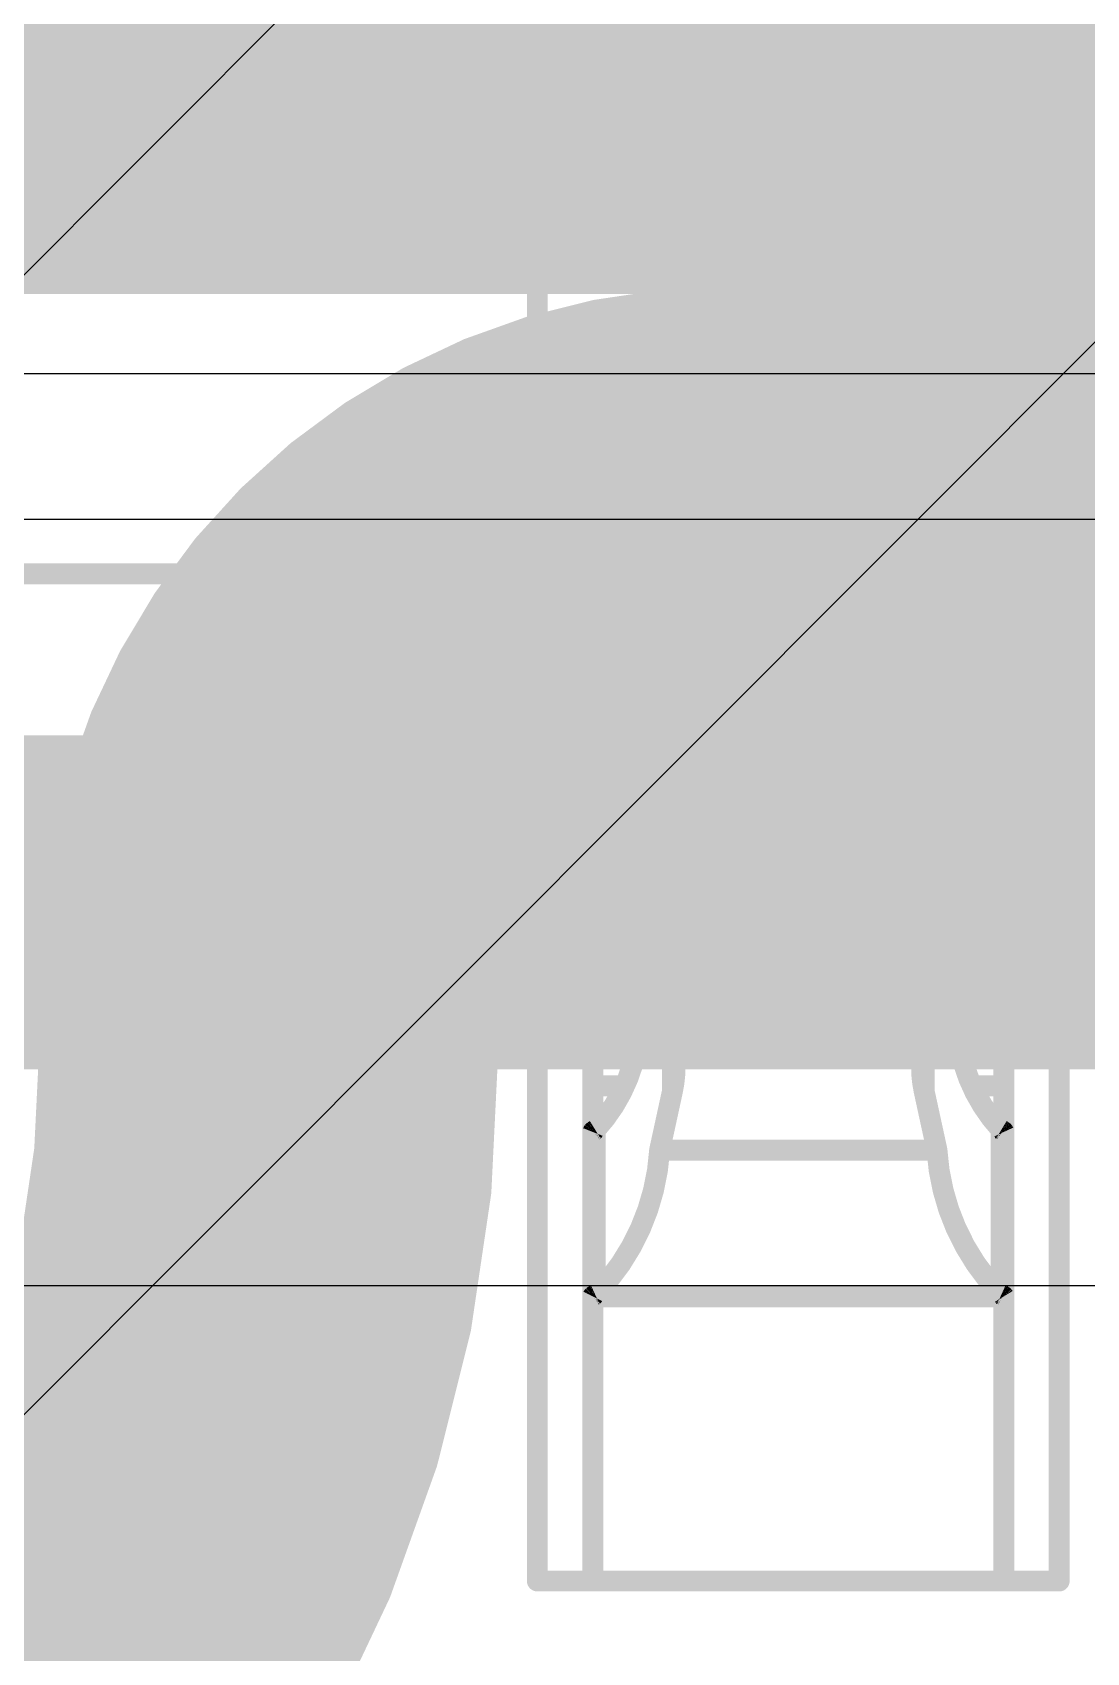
# Model space of a CAD drawing. Header units: inches. Extents: x -6 to 5433, y -4 to 5447.
# Drawn here: x 22.719 to 23.36, y 27.608 to 28.594 of the extents above; entities that cross this region are included whole.
import ezdxf

# ---------------------------------------------------------------- set-up
doc = ezdxf.new("R2010")
doc.units = ezdxf.units.IN
for name, color, linetype in [('Bottom Layer', 5, 'Continuous'), ('Ground', 16, 'Continuous'), ('Mechanical 4', 56, 'Continuous'), ('Top Layer', 1, 'Continuous'), ('Top Paste', 8, 'Continuous'), ('Top Solder', 216, 'Continuous')]:
    doc.layers.add(name, color=color, linetype=linetype)

# ---------------------------------------------------------------- blocks, each defined once
blk = doc.blocks.new('WQFN_30_EP_2_5_4_5__43')
at = {"layer": 'Top Solder'}
for p in [(1.4498701, 1.64588952), (-1.45009616, -1.95417948)]:
    blk.add_line(p, (-5421.17972658, -5430.60739378), dxfattribs=at)
blk = doc.blocks.new('QTH_030_01_L_D_A_K_TR_154')
at = {"layer": 'Top Layer'}
blk.add_hatch(color=1, dxfattribs=at).paths.add_polyline_path([(-9.714999619999999, 0.32000063), (-7.17499962, 0.32000063), (-7.17499962, -0.32000063), (-9.714999619999999, -0.32000063)])
at = {"layer": 'Top Paste'}
blk.add_hatch(color=8, dxfattribs=at).paths.add_polyline_path([(-9.714999619999999, 0.32000063), (-7.17499962, 0.32000063), (-7.17499962, -0.32000063), (-9.714999619999999, -0.32000063)])
at = {"layer": 'Top Solder'}
blk.add_hatch(color=216, dxfattribs=at).paths.add_polyline_path([(-9.81659962, 0.42160063), (-7.07339962, 0.42160063), (-7.07339962, -0.42160063), (-9.81659962, -0.42160063)])

msp = doc.modelspace()

# ---------------------------------------------------------------- linework, layer by layer
at = {"layer": 'Bottom Layer'}
for points in [[(22.40538064, 28.02054594, 0.2794, 0.2794, -0.4142135623730951), (23.14198064, 28.75714594, 0.2794, 0.2794, 0)], [(22.86258064, 28.02054594, 0.2794, 0.2794, -0.4142135623730951), (23.14198064, 28.29994594, 0.2794, 0.2794, 0)], [(23.14198064, 28.29994594, 0.2794, 0.2794, 0), (23.51029334, 28.29994594, 0.2794, 0.2794, 0)], [(22.86258064, 27.97254248, 0.2794, 0.2794, 0), (22.86258064, 28.02054594, 0.2794, 0.2794, 0)], [(22.86258064, 27.97254248, 0.2794, 0.2794, -0.9999999999999999), (21.41478064, 27.97254248, 0.2794, 0.2794, 0)]]:
    msp.add_lwpolyline(points, format="xyseb", dxfattribs=at)
for points in [[(23.07213064, 28.29994594, 0.1397, 0.1397, 1), (23.21183064, 28.29994594, 0.1397, 0.1397, 1)], [(23.07213064, 28.29994594, 0.1397, 0.1397, 1), (23.21183064, 28.29994594, 0.1397, 0.1397, 1)], [(22.79273064, 28.02054594, 0.1397, 0.1397, 1), (22.93243064, 28.02054594, 0.1397, 0.1397, 1)], [(22.79273064, 28.02054594, 0.1397, 0.1397, 1), (22.93243064, 28.02054594, 0.1397, 0.1397, 1)], [(22.79273064, 27.97254248, 0.1397, 0.1397, 1), (22.93243064, 27.97254248, 0.1397, 0.1397, 1)], [(22.79273064, 27.97254248, 0.1397, 0.1397, 1), (22.93243064, 27.97254248, 0.1397, 0.1397, 1)]]:
    msp.add_lwpolyline(points, format="xyseb", close=True, dxfattribs=at)
at = {"layer": 'Ground'}
msp.add_line((21.86885644, 28.38686728), (26.9689453, 28.38686728), dxfattribs=at)
msp.add_lwpolyline([(21.77231358, 28.6199453, 0.2032, 0.2032, 0), (26.9689453, 28.6199453, 0.2032, 0.2032, 0)], format="xyseb", dxfattribs=at)
at = {"layer": 'Mechanical 4'}
for points in [[(23.0261541, 28.53494674, 0.0127, 0.0127, 0), (23.3436541, 28.53494674, 0.0127, 0.0127, 0)], [(23.0261541, 28.06494514, 0.0127, 0.0127, 0), (23.0261541, 28.53494674, 0.0127, 0.0127, 0)], [(23.3436541, 28.06494514, 0.0127, 0.0127, 0), (23.3436541, 28.53494674, 0.0127, 0.0127, 0)], [(23.0261541, 28.37494452, 0.0127, 0.0127, 0), (23.3436541, 28.37494452, 0.0127, 0.0127, 0)], [(23.05990562, 28.35440862, 0.0127, 0.0127, 0), (23.30990512, 28.35440862, 0.0127, 0.0127, 0)], [(23.05990562, 27.65194622, 0.0127, 0.0127, 0), (23.05990562, 28.35440862, 0.0127, 0.0127, 0)], [(23.30990512, 27.65194622, 0.0127, 0.0127, 0), (23.30990512, 28.35440862, 0.0127, 0.0127, 0)], [(23.05990562, 28.29773868, 0.0127, 0.0127, 0), (23.30990512, 28.29773868, 0.0127, 0.0127, 0)], [(22.7086541, 28.26494474, 0.0127, 0.0127, 0), (23.0261541, 28.26494474, 0.0127, 0.0127, 0)], [(23.3436541, 28.26494474, 0.0127, 0.0127, 0), (23.6611541, 28.26494474, 0.0127, 0.0127, 0)], [(23.10990552, 28.18369522, 0.0127, 0.0127, -0.2473774344944057), (23.1339136, 28.22494482, 0.0127, 0.0127, 0)], [(23.13391614, 28.22494482, 0.0127, 0.0127, 0), (23.2358946, 28.22494482, 0.0127, 0.0127, 0)], [(23.13391614, 28.11528286, 0.0127, 0.0127, 0), (23.13391614, 28.22494482, 0.0127, 0.0127, 0)], [(23.2358946, 28.11528286, 0.0127, 0.0127, 0), (23.2358946, 28.22494482, 0.0127, 0.0127, 0)], [(23.23589714, 28.22494482, 0.0127, 0.0127, -0.2473774344944055), (23.25990522, 28.18369522, 0.0127, 0.0127, 0)], [(23.10990552, 27.96434844, 0.0127, 0.0127, 0), (23.10990552, 28.18369522, 0.0127, 0.0127, 0)], [(23.25990522, 27.96434844, 0.0127, 0.0127, 0), (23.25990522, 28.18369522, 0.0127, 0.0127, 0)], [(23.10990552, 28.07071348, 0.0127, 0.0127, -0.2374800627721871), (23.1339136, 28.1152854, 0.0127, 0.0127, 0)], [(23.13391614, 28.11528286, 0.0127, 0.0127, 0), (23.2358946, 28.11528286, 0.0127, 0.0127, 0)], [(23.23589714, 28.1152854, 0.0127, 0.0127, -0.2374800627721868), (23.25990522, 28.07071348, 0.0127, 0.0127, 0)], [(23.0261541, 28.09494508, 0.0127, 0.0127, 0), (23.05990562, 28.09494508, 0.0127, 0.0127, 0)], [(23.30990512, 28.09494508, 0.0127, 0.0127, 0), (23.3436541, 28.09494508, 0.0127, 0.0127, 0)], [(23.10990552, 28.08525752, 0.0127, 0.0127, -0.05786385222314867), (23.1083866, 28.07223494, 0.0127, 0.0127, 0)], [(23.26142414, 28.07223494, 0.0127, 0.0127, -0.05786385222358634), (23.25990522, 28.08525752, 0.0127, 0.0127, 0)], [(23.0878634, 27.9849453, 0.0127, 0.0127, 0), (23.1083866, 28.07223494, 0.0127, 0.0127, 0)], [(23.1083866, 27.95027684, 0.0127, 0.0127, 0), (23.1083866, 28.07223494, 0.0127, 0.0127, 0)], [(23.26142414, 28.07223494, 0.0127, 0.0127, 0), (23.2819448, 27.9849453, 0.0127, 0.0127, 0)], [(23.26142414, 27.95027684, 0.0127, 0.0127, 0), (23.26142414, 28.07223494, 0.0127, 0.0127, 0)], [(22.7086541, 28.06494514, 0.0127, 0.0127, 0), (23.0261541, 28.06494514, 0.0127, 0.0127, 0)], [(23.0261541, 27.65194622, 0.0127, 0.0127, 0), (23.0261541, 28.06494514, 0.0127, 0.0127, 0)], [(23.3436541, 28.06494514, 0.0127, 0.0127, 0), (23.6611541, 28.06494514, 0.0127, 0.0127, 0)], [(23.3436541, 27.65194622, 0.0127, 0.0127, 0), (23.3436541, 28.06494514, 0.0127, 0.0127, 0)], [(23.0261541, 27.99494528, 0.0127, 0.0127, 0), (23.05990562, 27.99494528, 0.0127, 0.0127, 0)], [(23.30990512, 27.99494528, 0.0127, 0.0127, 0), (23.3436541, 27.99494528, 0.0127, 0.0127, 0)], [(23.08786594, 27.98494784, 0.0127, 0.0127, -0.1625906327552088), (23.06142454, 27.92645418, 0.0127, 0.0127, 0)], [(23.3083862, 27.92645418, 0.0127, 0.0127, -0.1625906327552086), (23.2819448, 27.98494784, 0.0127, 0.0127, 0)], [(23.10990552, 27.96434844, 0.0127, 0.0127, -0.05365793627952005), (23.1083866, 27.95027684, 0.0127, 0.0127, 0)], [(23.26142414, 27.95027684, 0.0127, 0.0127, -0.0536579362795205), (23.25990522, 27.96434844, 0.0127, 0.0127, 0)], [(23.05990562, 27.95328166, 0.0127, 0.0127, 0), (23.078567, 27.95328166, 0.0127, 0.0127, 0)], [(23.10053292, 27.91417836, 0.0127, 0.0127, 0), (23.1083866, 27.95027684, 0.0127, 0.0127, 0)], [(23.26142414, 27.95027684, 0.0127, 0.0127, 0), (23.26927782, 27.91417836, 0.0127, 0.0127, 0)], [(23.29124374, 27.95328166, 0.0127, 0.0127, 0), (23.30990512, 27.95328166, 0.0127, 0.0127, 0)], [(23.05990562, 27.92521466, 0.0127, 0.0127, -0.01102176090631865), (23.05994118, 27.92530102, 0.0127, 0.0127, 0)], [(23.05994118, 27.92530102, 0.0127, 0.0127, -0.02840440594259694), (23.0599869, 27.92538992, 0.0127, 0.0127, 0)], [(23.0599869, 27.92538992, 0.0127, 0.0127, -0.03504147030036169), (23.06005294, 27.92548644, 0.0127, 0.0127, 0)], [(23.06005294, 27.92548644, 0.0127, 0.0127, -0.03231858304910804), (23.060152, 27.92559312, 0.0127, 0.0127, 0)], [(23.060152, 27.92559312, 0.0127, 0.0127, -0.02446223677869061), (23.06028916, 27.9257125, 0.0127, 0.0127, 0)], [(23.0602917, 27.92570996, 0.0127, 0.0127, -0.01372918958964066), (23.0604695, 27.92584458, 0.0127, 0.0127, 0)], [(23.0604695, 27.92584458, 0.0127, 0.0127, -0.008119992693830815), (23.06068032, 27.92598681999999, 0.0127, 0.0127, 0)], [(23.06067778, 27.92598936, 0.0127, 0.0127, -0.004820635665526506), (23.060914, 27.92613922, 0.0127, 0.0127, 0)], [(23.060914, 27.92613922, 0.0127, 0.0127, 0), (23.06142454, 27.92645418, 0.0127, 0.0127, 0)], [(23.06142454, 27.82607592, 0.0127, 0.0127, 0), (23.06142454, 27.92645418, 0.0127, 0.0127, 0)], [(23.3083862, 27.92645418, 0.0127, 0.0127, 0), (23.3086529, 27.92629415999999, 0.0127, 0.0127, 0)], [(23.3083862, 27.82607592, 0.0127, 0.0127, 0), (23.3083862, 27.92645418, 0.0127, 0.0127, 0)], [(23.3086529, 27.92629415999999, 0.0127, 0.0127, 0), (23.30891198, 27.92613414, 0.0127, 0.0127, 0)], [(23.30890944, 27.9261316, 0.0127, 0.0127, -0.006054857884584254), (23.3091482, 27.92598174, 0.0127, 0.0127, 0)], [(23.30915074, 27.92598428, 0.0127, 0.0127, -0.01073696928370967), (23.30935648, 27.92584204, 0.0127, 0.0127, 0)], [(23.30935648, 27.9258395, 0.0127, 0.0127, -0.01856237095931549), (23.30952158, 27.9257125, 0.0127, 0.0127, 0)], [(23.30952158, 27.92571504, 0.0127, 0.0127, -0.0233862106123338), (23.30964604, 27.9255982, 0.0127, 0.0127, 0)], [(23.30964604, 27.92559566, 0.0127, 0.0127, -0.05432145119857939), (23.30980606, 27.925395, 0.0127, 0.0127, 0)], [(23.3098086, 27.92539754, 0.0127, 0.0127, -0.0285968806726862), (23.30990766, 27.92521466, 0.0127, 0.0127, 0)], [(23.10053292, 27.91418089999999, 0.0127, 0.0127, -0.1798939642534223), (23.06142454, 27.82607592, 0.0127, 0.0127, 0)], [(23.10053292, 27.91417836, 0.0127, 0.0127, 0), (23.26927782, 27.91417836, 0.0127, 0.0127, 0)], [(23.3083862, 27.82607592, 0.0127, 0.0127, -0.1798939642534224), (23.26927782, 27.91418089999999, 0.0127, 0.0127, 0)], [(23.05990562, 27.82514628, 0.0127, 0.0127, -0.01323430956423909), (23.05994118, 27.82521232, 0.0127, 0.0127, 0)], [(23.05990562, 27.82494561999999, 0.0127, 0.0127, 0), (23.30990512, 27.82494561999999, 0.0127, 0.0127, 0)], [(23.05994118, 27.82521232, 0.0127, 0.0127, -0.03268862892816106), (23.0599869, 27.8252809, 0.0127, 0.0127, 0)], [(23.0599869, 27.82527582, 0.0127, 0.0127, -0.03744583048025883), (23.06005294, 27.82534948, 0.0127, 0.0127, 0)], [(23.06005294, 27.82534948, 0.0127, 0.0127, -0.03188120462619067), (23.060152, 27.82542822, 0.0127, 0.0127, 0)], [(23.06014946, 27.82543076, 0.0127, 0.0127, -0.02261994755912453), (23.06028916, 27.8255222, 0.0127, 0.0127, 0)], [(23.06028916, 27.82551966, 0.0127, 0.0127, -0.01220889249508567), (23.06046696, 27.82561872, 0.0127, 0.0127, 0)], [(23.06046696, 27.82561872, 0.0127, 0.0127, -0.007070305420562265), (23.06067778, 27.8257254, 0.0127, 0.0127, 0)], [(23.06067778, 27.8257254, 0.0127, 0.0127, 0), (23.060914, 27.8258397, 0.0127, 0.0127, 0)], [(23.060914, 27.8258397, 0.0127, 0.0127, 0), (23.06142454, 27.82607592, 0.0127, 0.0127, 0)], [(23.3083862, 27.82607592, 0.0127, 0.0127, 0), (23.3086529, 27.825954, 0.0127, 0.0127, 0)], [(23.3086529, 27.825954, 0.0127, 0.0127, 0), (23.30891198, 27.82583716, 0.0127, 0.0127, 0)], [(23.30891198, 27.82583716, 0.0127, 0.0127, -0.005205334009857079), (23.30915074, 27.8257254, 0.0127, 0.0127, 0)], [(23.3091482, 27.82572286, 0.0127, 0.0127, -0.009375622376788519), (23.30935394, 27.82561618, 0.0127, 0.0127, 0)], [(23.30935394, 27.82561618, 0.0127, 0.0127, -0.01668702495607097), (23.30952158, 27.82551966, 0.0127, 0.0127, 0)], [(23.30952158, 27.82551966, 0.0127, 0.0127, -0.02199391697080146), (23.30964604, 27.8254333, 0.0127, 0.0127, 0)], [(23.3096435, 27.8254333, 0.0127, 0.0127, -0.02675089188523818), (23.30973748, 27.82535456, 0.0127, 0.0127, 0)], [(23.30974002, 27.82535456, 0.0127, 0.0127, -0.02828763814419293), (23.3098086, 27.82528344, 0.0127, 0.0127, 0)], [(23.3098086, 27.82528344, 0.0127, 0.0127, -0.03260546151953279), (23.30990512, 27.82514628, 0.0127, 0.0127, 0)], [(23.0261541, 27.65194622, 0.0127, 0.0127, 0), (23.3436541, 27.65194622, 0.0127, 0.0127, 0)]]:
    msp.add_lwpolyline(points, format="xyseb", dxfattribs=at)
for points in [[(23.0229791, 28.53494674, 0.00635, 0.00635, 1), (23.0293291, 28.53494674, 0.00635, 0.00635, 1)], [(23.0229791, 28.53494674, 0.00635, 0.00635, 1), (23.0293291, 28.53494674, 0.00635, 0.00635, 1)], [(23.3404791, 28.53494674, 0.00635, 0.00635, 1), (23.3468291, 28.53494674, 0.00635, 0.00635, 1)], [(23.3404791, 28.53494674, 0.00635, 0.00635, 1), (23.3468291, 28.53494674, 0.00635, 0.00635, 1)], [(23.0229791, 28.37494452, 0.00635, 0.00635, 1), (23.0293291, 28.37494452, 0.00635, 0.00635, 1)], [(23.3404791, 28.37494452, 0.00635, 0.00635, 1), (23.3468291, 28.37494452, 0.00635, 0.00635, 1)], [(23.05673062, 28.35440862, 0.00635, 0.00635, 1), (23.06308062, 28.35440862, 0.00635, 0.00635, 1)], [(23.05673062, 28.35440862, 0.00635, 0.00635, 1), (23.06308062, 28.35440862, 0.00635, 0.00635, 1)], [(23.30673012, 28.35440862, 0.00635, 0.00635, 1), (23.31308012, 28.35440862, 0.00635, 0.00635, 1)], [(23.30673012, 28.35440862, 0.00635, 0.00635, 1), (23.31308012, 28.35440862, 0.00635, 0.00635, 1)], [(23.05673062, 28.29773868, 0.00635, 0.00635, 1), (23.06308062, 28.29773868, 0.00635, 0.00635, 1)], [(23.30673012, 28.29773868, 0.00635, 0.00635, 1), (23.31308012, 28.29773868, 0.00635, 0.00635, 1)], [(23.0229791, 28.26494474, 0.00635, 0.00635, 1), (23.0293291, 28.26494474, 0.00635, 0.00635, 1)], [(23.3404791, 28.26494474, 0.00635, 0.00635, 1), (23.3468291, 28.26494474, 0.00635, 0.00635, 1)], [(23.1307386, 28.22494482, 0.00635, 0.00635, 1), (23.1370886, 28.22494482, 0.00635, 0.00635, 1)], [(23.13074114, 28.22494482, 0.00635, 0.00635, 1), (23.13709114, 28.22494482, 0.00635, 0.00635, 1)], [(23.13074114, 28.22494482, 0.00635, 0.00635, 1), (23.13709114, 28.22494482, 0.00635, 0.00635, 1)], [(23.2327196, 28.22494482, 0.00635, 0.00635, 1), (23.2390696, 28.22494482, 0.00635, 0.00635, 1)], [(23.2327196, 28.22494482, 0.00635, 0.00635, 1), (23.2390696, 28.22494482, 0.00635, 0.00635, 1)], [(23.23272214, 28.22494482, 0.00635, 0.00635, 1), (23.23907214, 28.22494482, 0.00635, 0.00635, 1)], [(23.10673052, 28.18369522, 0.00635, 0.00635, 1), (23.11308052, 28.18369522, 0.00635, 0.00635, 1)], [(23.10673052, 28.18369522, 0.00635, 0.00635, 1), (23.11308052, 28.18369522, 0.00635, 0.00635, 1)], [(23.25673022, 28.18369522, 0.00635, 0.00635, 1), (23.26308022, 28.18369522, 0.00635, 0.00635, 1)], [(23.25673022, 28.18369522, 0.00635, 0.00635, 1), (23.26308022, 28.18369522, 0.00635, 0.00635, 1)], [(23.1307386, 28.1152854, 0.00635, 0.00635, 1), (23.1370886, 28.1152854, 0.00635, 0.00635, 1)], [(23.13074114, 28.11528286, 0.00635, 0.00635, 1), (23.13709114, 28.11528286, 0.00635, 0.00635, 1)], [(23.13074114, 28.11528286, 0.00635, 0.00635, 1), (23.13709114, 28.11528286, 0.00635, 0.00635, 1)], [(23.2327196, 28.11528286, 0.00635, 0.00635, 1), (23.2390696, 28.11528286, 0.00635, 0.00635, 1)], [(23.2327196, 28.11528286, 0.00635, 0.00635, 1), (23.2390696, 28.11528286, 0.00635, 0.00635, 1)], [(23.23272214, 28.1152854, 0.00635, 0.00635, 1), (23.23907214, 28.1152854, 0.00635, 0.00635, 1)], [(23.0229791, 28.09494508, 0.00635, 0.00635, 1), (23.0293291, 28.09494508, 0.00635, 0.00635, 1)], [(23.05673062, 28.09494508, 0.00635, 0.00635, 1), (23.06308062, 28.09494508, 0.00635, 0.00635, 1)], [(23.30673012, 28.09494508, 0.00635, 0.00635, 1), (23.31308012, 28.09494508, 0.00635, 0.00635, 1)], [(23.3404791, 28.09494508, 0.00635, 0.00635, 1), (23.3468291, 28.09494508, 0.00635, 0.00635, 1)], [(23.10673052, 28.08525752, 0.00635, 0.00635, 1), (23.11308052, 28.08525752, 0.00635, 0.00635, 1)], [(23.25673022, 28.08525752, 0.00635, 0.00635, 1), (23.26308022, 28.08525752, 0.00635, 0.00635, 1)], [(23.1052116, 28.07223494, 0.00635, 0.00635, 1), (23.1115616, 28.07223494, 0.00635, 0.00635, 1)], [(23.1052116, 28.07223494, 0.00635, 0.00635, 1), (23.1115616, 28.07223494, 0.00635, 0.00635, 1)], [(23.1052116, 28.07223494, 0.00635, 0.00635, 1), (23.1115616, 28.07223494, 0.00635, 0.00635, 1)], [(23.10673052, 28.07071348, 0.00635, 0.00635, 1), (23.11308052, 28.07071348, 0.00635, 0.00635, 1)], [(23.25673022, 28.07071348, 0.00635, 0.00635, 1), (23.26308022, 28.07071348, 0.00635, 0.00635, 1)], [(23.25824914, 28.07223494, 0.00635, 0.00635, 1), (23.26459914, 28.07223494, 0.00635, 0.00635, 1)], [(23.25824914, 28.07223494, 0.00635, 0.00635, 1), (23.26459914, 28.07223494, 0.00635, 0.00635, 1)], [(23.25824914, 28.07223494, 0.00635, 0.00635, 1), (23.26459914, 28.07223494, 0.00635, 0.00635, 1)], [(23.0229791, 28.06494514, 0.00635, 0.00635, 1), (23.0293291, 28.06494514, 0.00635, 0.00635, 1)], [(23.0229791, 28.06494514, 0.00635, 0.00635, 1), (23.0293291, 28.06494514, 0.00635, 0.00635, 1)], [(23.0229791, 28.06494514, 0.00635, 0.00635, 1), (23.0293291, 28.06494514, 0.00635, 0.00635, 1)], [(23.3404791, 28.06494514, 0.00635, 0.00635, 1), (23.3468291, 28.06494514, 0.00635, 0.00635, 1)], [(23.3404791, 28.06494514, 0.00635, 0.00635, 1), (23.3468291, 28.06494514, 0.00635, 0.00635, 1)], [(23.3404791, 28.06494514, 0.00635, 0.00635, 1), (23.3468291, 28.06494514, 0.00635, 0.00635, 1)], [(23.0229791, 27.99494528, 0.00635, 0.00635, 1), (23.0293291, 27.99494528, 0.00635, 0.00635, 1)], [(23.05673062, 27.99494528, 0.00635, 0.00635, 1), (23.06308062, 27.99494528, 0.00635, 0.00635, 1)], [(23.30673012, 27.99494528, 0.00635, 0.00635, 1), (23.31308012, 27.99494528, 0.00635, 0.00635, 1)], [(23.3404791, 27.99494528, 0.00635, 0.00635, 1), (23.3468291, 27.99494528, 0.00635, 0.00635, 1)], [(23.0846884, 27.9849453, 0.00635, 0.00635, 1), (23.0910384, 27.9849453, 0.00635, 0.00635, 1)], [(23.08469094, 27.98494784, 0.00635, 0.00635, 1), (23.09104094, 27.98494784, 0.00635, 0.00635, 1)], [(23.2787698, 27.98494784, 0.00635, 0.00635, 1), (23.2851198, 27.98494784, 0.00635, 0.00635, 1)], [(23.2787698, 27.9849453, 0.00635, 0.00635, 1), (23.2851198, 27.9849453, 0.00635, 0.00635, 1)], [(23.10673052, 27.96434844, 0.00635, 0.00635, 1), (23.11308052, 27.96434844, 0.00635, 0.00635, 1)], [(23.10673052, 27.96434844, 0.00635, 0.00635, 1), (23.11308052, 27.96434844, 0.00635, 0.00635, 1)], [(23.25673022, 27.96434844, 0.00635, 0.00635, 1), (23.26308022, 27.96434844, 0.00635, 0.00635, 1)], [(23.25673022, 27.96434844, 0.00635, 0.00635, 1), (23.26308022, 27.96434844, 0.00635, 0.00635, 1)], [(23.05673062, 27.95328166, 0.00635, 0.00635, 1), (23.06308062, 27.95328166, 0.00635, 0.00635, 1)], [(23.075392, 27.95328166, 0.00635, 0.00635, 1), (23.081742, 27.95328166, 0.00635, 0.00635, 1)], [(23.1052116, 27.95027684, 0.00635, 0.00635, 1), (23.1115616, 27.95027684, 0.00635, 0.00635, 1)], [(23.1052116, 27.95027684, 0.00635, 0.00635, 1), (23.1115616, 27.95027684, 0.00635, 0.00635, 1)], [(23.1052116, 27.95027684, 0.00635, 0.00635, 1), (23.1115616, 27.95027684, 0.00635, 0.00635, 1)], [(23.25824914, 27.95027684, 0.00635, 0.00635, 1), (23.26459914, 27.95027684, 0.00635, 0.00635, 1)], [(23.25824914, 27.95027684, 0.00635, 0.00635, 1), (23.26459914, 27.95027684, 0.00635, 0.00635, 1)], [(23.25824914, 27.95027684, 0.00635, 0.00635, 1), (23.26459914, 27.95027684, 0.00635, 0.00635, 1)], [(23.28806874, 27.95328166, 0.00635, 0.00635, 1), (23.29441874, 27.95328166, 0.00635, 0.00635, 1)], [(23.30673012, 27.95328166, 0.00635, 0.00635, 1), (23.31308012, 27.95328166, 0.00635, 0.00635, 1)], [(23.05673062, 27.92521466, 0.00635, 0.00635, 1), (23.06308062, 27.92521466, 0.00635, 0.00635, 1)], [(23.05676618, 27.92530102, 0.00635, 0.00635, 1), (23.06311618, 27.92530102, 0.00635, 0.00635, 1)], [(23.05676618, 27.92530102, 0.00635, 0.00635, 1), (23.06311618, 27.92530102, 0.00635, 0.00635, 1)], [(23.0568119, 27.92538992, 0.00635, 0.00635, 1), (23.0631619, 27.92538992, 0.00635, 0.00635, 1)], [(23.0568119, 27.92538992, 0.00635, 0.00635, 1), (23.0631619, 27.92538992, 0.00635, 0.00635, 1)], [(23.05687794, 27.92548644, 0.00635, 0.00635, 1), (23.06322794, 27.92548644, 0.00635, 0.00635, 1)], [(23.05687794, 27.92548644, 0.00635, 0.00635, 1), (23.06322794, 27.92548644, 0.00635, 0.00635, 1)], [(23.056977, 27.92559312, 0.00635, 0.00635, 1), (23.063327, 27.92559312, 0.00635, 0.00635, 1)], [(23.056977, 27.92559312, 0.00635, 0.00635, 1), (23.063327, 27.92559312, 0.00635, 0.00635, 1)], [(23.05711416, 27.9257125, 0.00635, 0.00635, 1), (23.06346416, 27.9257125, 0.00635, 0.00635, 1)], [(23.0571167, 27.92570996, 0.00635, 0.00635, 1), (23.0634667, 27.92570996, 0.00635, 0.00635, 1)], [(23.0572945, 27.92584458, 0.00635, 0.00635, 1), (23.0636445, 27.92584458, 0.00635, 0.00635, 1)], [(23.0572945, 27.92584458, 0.00635, 0.00635, 1), (23.0636445, 27.92584458, 0.00635, 0.00635, 1)], [(23.05750278, 27.92598936, 0.00635, 0.00635, 1), (23.06385278, 27.92598936, 0.00635, 0.00635, 1)], [(23.05750532, 27.92598681999999, 0.00635, 0.00635, 1), (23.06385532, 27.92598681999999, 0.00635, 0.00635, 1)], [(23.057739, 27.92613922, 0.00635, 0.00635, 1), (23.064089, 27.92613922, 0.00635, 0.00635, 1)], [(23.057739, 27.92613922, 0.00635, 0.00635, 1), (23.064089, 27.92613922, 0.00635, 0.00635, 1)], [(23.05824954, 27.92645418, 0.00635, 0.00635, 1), (23.06459954, 27.92645418, 0.00635, 0.00635, 1)], [(23.05824954, 27.92645418, 0.00635, 0.00635, 1), (23.06459954, 27.92645418, 0.00635, 0.00635, 1)], [(23.05824954, 27.92645418, 0.00635, 0.00635, 1), (23.06459954, 27.92645418, 0.00635, 0.00635, 1)], [(23.3052112, 27.92645418, 0.00635, 0.00635, 1), (23.3115612, 27.92645418, 0.00635, 0.00635, 1)], [(23.3052112, 27.92645418, 0.00635, 0.00635, 1), (23.3115612, 27.92645418, 0.00635, 0.00635, 1)], [(23.3052112, 27.92645418, 0.00635, 0.00635, 1), (23.3115612, 27.92645418, 0.00635, 0.00635, 1)], [(23.3054779, 27.92629415999999, 0.00635, 0.00635, 1), (23.3118279, 27.92629415999999, 0.00635, 0.00635, 1)], [(23.3054779, 27.92629415999999, 0.00635, 0.00635, 1), (23.3118279, 27.92629415999999, 0.00635, 0.00635, 1)], [(23.30573444, 27.9261316, 0.00635, 0.00635, 1), (23.31208444, 27.9261316, 0.00635, 0.00635, 1)], [(23.30573698, 27.92613414, 0.00635, 0.00635, 1), (23.31208698, 27.92613414, 0.00635, 0.00635, 1)], [(23.3059732, 27.92598174, 0.00635, 0.00635, 1), (23.3123232, 27.92598174, 0.00635, 0.00635, 1)], [(23.30597574, 27.92598428, 0.00635, 0.00635, 1), (23.31232574, 27.92598428, 0.00635, 0.00635, 1)], [(23.30618148, 27.92584204, 0.00635, 0.00635, 1), (23.31253148, 27.92584204, 0.00635, 0.00635, 1)], [(23.30618148, 27.9258395, 0.00635, 0.00635, 1), (23.31253148, 27.9258395, 0.00635, 0.00635, 1)], [(23.30634658, 27.92571504, 0.00635, 0.00635, 1), (23.31269658, 27.92571504, 0.00635, 0.00635, 1)], [(23.30634658, 27.9257125, 0.00635, 0.00635, 1), (23.31269658, 27.9257125, 0.00635, 0.00635, 1)], [(23.30647104, 27.9255982, 0.00635, 0.00635, 1), (23.31282104, 27.9255982, 0.00635, 0.00635, 1)], [(23.30647104, 27.92559566, 0.00635, 0.00635, 1), (23.31282104, 27.92559566, 0.00635, 0.00635, 1)], [(23.30663106, 27.925395, 0.00635, 0.00635, 1), (23.31298106, 27.925395, 0.00635, 0.00635, 1)], [(23.3066336, 27.92539754, 0.00635, 0.00635, 1), (23.3129836, 27.92539754, 0.00635, 0.00635, 1)], [(23.30673266, 27.92521466, 0.00635, 0.00635, 1), (23.31308266, 27.92521466, 0.00635, 0.00635, 1)], [(23.09735792, 27.91418089999999, 0.00635, 0.00635, 1), (23.10370792, 27.91418089999999, 0.00635, 0.00635, 1)], [(23.09735792, 27.91417836, 0.00635, 0.00635, 1), (23.10370792, 27.91417836, 0.00635, 0.00635, 1)], [(23.09735792, 27.91417836, 0.00635, 0.00635, 1), (23.10370792, 27.91417836, 0.00635, 0.00635, 1)], [(23.26610282, 27.91418089999999, 0.00635, 0.00635, 1), (23.27245282, 27.91418089999999, 0.00635, 0.00635, 1)], [(23.26610282, 27.91417836, 0.00635, 0.00635, 1), (23.27245282, 27.91417836, 0.00635, 0.00635, 1)], [(23.26610282, 27.91417836, 0.00635, 0.00635, 1), (23.27245282, 27.91417836, 0.00635, 0.00635, 1)], [(23.05673062, 27.82514628, 0.00635, 0.00635, 1), (23.06308062, 27.82514628, 0.00635, 0.00635, 1)], [(23.05673062, 27.82494561999999, 0.00635, 0.00635, 1), (23.06308062, 27.82494561999999, 0.00635, 0.00635, 1)], [(23.05676618, 27.82521232, 0.00635, 0.00635, 1), (23.06311618, 27.82521232, 0.00635, 0.00635, 1)], [(23.05676618, 27.82521232, 0.00635, 0.00635, 1), (23.06311618, 27.82521232, 0.00635, 0.00635, 1)], [(23.0568119, 27.8252809, 0.00635, 0.00635, 1), (23.0631619, 27.8252809, 0.00635, 0.00635, 1)], [(23.0568119, 27.82527582, 0.00635, 0.00635, 1), (23.0631619, 27.82527582, 0.00635, 0.00635, 1)], [(23.05687794, 27.82534948, 0.00635, 0.00635, 1), (23.06322794, 27.82534948, 0.00635, 0.00635, 1)], [(23.05687794, 27.82534948, 0.00635, 0.00635, 1), (23.06322794, 27.82534948, 0.00635, 0.00635, 1)], [(23.05697446, 27.82543076, 0.00635, 0.00635, 1), (23.06332446, 27.82543076, 0.00635, 0.00635, 1)], [(23.056977, 27.82542822, 0.00635, 0.00635, 1), (23.063327, 27.82542822, 0.00635, 0.00635, 1)], [(23.05711416, 27.8255222, 0.00635, 0.00635, 1), (23.06346416, 27.8255222, 0.00635, 0.00635, 1)], [(23.05711416, 27.82551966, 0.00635, 0.00635, 1), (23.06346416, 27.82551966, 0.00635, 0.00635, 1)], [(23.05729196, 27.82561872, 0.00635, 0.00635, 1), (23.06364196, 27.82561872, 0.00635, 0.00635, 1)], [(23.05729196, 27.82561872, 0.00635, 0.00635, 1), (23.06364196, 27.82561872, 0.00635, 0.00635, 1)], [(23.05750278, 27.8257254, 0.00635, 0.00635, 1), (23.06385278, 27.8257254, 0.00635, 0.00635, 1)], [(23.05750278, 27.8257254, 0.00635, 0.00635, 1), (23.06385278, 27.8257254, 0.00635, 0.00635, 1)], [(23.057739, 27.8258397, 0.00635, 0.00635, 1), (23.064089, 27.8258397, 0.00635, 0.00635, 1)], [(23.057739, 27.8258397, 0.00635, 0.00635, 1), (23.064089, 27.8258397, 0.00635, 0.00635, 1)], [(23.05824954, 27.82607592, 0.00635, 0.00635, 1), (23.06459954, 27.82607592, 0.00635, 0.00635, 1)], [(23.05824954, 27.82607592, 0.00635, 0.00635, 1), (23.06459954, 27.82607592, 0.00635, 0.00635, 1)], [(23.05824954, 27.82607592, 0.00635, 0.00635, 1), (23.06459954, 27.82607592, 0.00635, 0.00635, 1)], [(23.3052112, 27.82607592, 0.00635, 0.00635, 1), (23.3115612, 27.82607592, 0.00635, 0.00635, 1)], [(23.3052112, 27.82607592, 0.00635, 0.00635, 1), (23.3115612, 27.82607592, 0.00635, 0.00635, 1)], [(23.3052112, 27.82607592, 0.00635, 0.00635, 1), (23.3115612, 27.82607592, 0.00635, 0.00635, 1)], [(23.3054779, 27.825954, 0.00635, 0.00635, 1), (23.3118279, 27.825954, 0.00635, 0.00635, 1)], [(23.3054779, 27.825954, 0.00635, 0.00635, 1), (23.3118279, 27.825954, 0.00635, 0.00635, 1)], [(23.30573698, 27.82583716, 0.00635, 0.00635, 1), (23.31208698, 27.82583716, 0.00635, 0.00635, 1)], [(23.30573698, 27.82583716, 0.00635, 0.00635, 1), (23.31208698, 27.82583716, 0.00635, 0.00635, 1)], [(23.3059732, 27.82572286, 0.00635, 0.00635, 1), (23.3123232, 27.82572286, 0.00635, 0.00635, 1)], [(23.30597574, 27.8257254, 0.00635, 0.00635, 1), (23.31232574, 27.8257254, 0.00635, 0.00635, 1)], [(23.30617894, 27.82561618, 0.00635, 0.00635, 1), (23.31252894, 27.82561618, 0.00635, 0.00635, 1)], [(23.30617894, 27.82561618, 0.00635, 0.00635, 1), (23.31252894, 27.82561618, 0.00635, 0.00635, 1)], [(23.30634658, 27.82551966, 0.00635, 0.00635, 1), (23.31269658, 27.82551966, 0.00635, 0.00635, 1)], [(23.30634658, 27.82551966, 0.00635, 0.00635, 1), (23.31269658, 27.82551966, 0.00635, 0.00635, 1)], [(23.3064685, 27.8254333, 0.00635, 0.00635, 1), (23.3128185, 27.8254333, 0.00635, 0.00635, 1)], [(23.30647104, 27.8254333, 0.00635, 0.00635, 1), (23.31282104, 27.8254333, 0.00635, 0.00635, 1)], [(23.30656248, 27.82535456, 0.00635, 0.00635, 1), (23.31291248, 27.82535456, 0.00635, 0.00635, 1)], [(23.30656502, 27.82535456, 0.00635, 0.00635, 1), (23.31291502, 27.82535456, 0.00635, 0.00635, 1)], [(23.3066336, 27.82528344, 0.00635, 0.00635, 1), (23.3129836, 27.82528344, 0.00635, 0.00635, 1)], [(23.3066336, 27.82528344, 0.00635, 0.00635, 1), (23.3129836, 27.82528344, 0.00635, 0.00635, 1)], [(23.30673012, 27.82514628, 0.00635, 0.00635, 1), (23.31308012, 27.82514628, 0.00635, 0.00635, 1)], [(23.30673012, 27.82494561999999, 0.00635, 0.00635, 1), (23.31308012, 27.82494561999999, 0.00635, 0.00635, 1)], [(23.0229791, 27.65194622, 0.00635, 0.00635, 1), (23.0293291, 27.65194622, 0.00635, 0.00635, 1)], [(23.0229791, 27.65194622, 0.00635, 0.00635, 1), (23.0293291, 27.65194622, 0.00635, 0.00635, 1)], [(23.05673062, 27.65194622, 0.00635, 0.00635, 1), (23.06308062, 27.65194622, 0.00635, 0.00635, 1)], [(23.30673012, 27.65194622, 0.00635, 0.00635, 1), (23.31308012, 27.65194622, 0.00635, 0.00635, 1)], [(23.3404791, 27.65194622, 0.00635, 0.00635, 1), (23.3468291, 27.65194622, 0.00635, 0.00635, 1)], [(23.3404791, 27.65194622, 0.00635, 0.00635, 1), (23.3468291, 27.65194622, 0.00635, 0.00635, 1)]]:
    msp.add_lwpolyline(points, format="xyseb", close=True, dxfattribs=at)
at = {"layer": 'Top Layer'}
for p, q in [((25.05608908, 28.29802316), (21.82109682, 28.29802316)), ((21.91763968, 27.83186712), (24.95954622, 27.83186712))]:
    msp.add_line(p, q, dxfattribs=at)
msp.add_lwpolyline([(21.82109682, 28.06494514, 0.2032, 0.2032, 0), (25.05608908, 28.06494514, 0.2032, 0.2032, 0)], format="xyseb", dxfattribs=at)

# ---------------------------------------------------------------- block references
at = {"rotation": 180}
for name, p in [('WQFN_30_EP_2_5_4_5__43', (11.67240744, 16.88571426)), ('QTH_030_01_L_D_A_K_TR_154', (15.3105993, 28.85674696))]:
    msp.add_blockref(name, p, dxfattribs=at)

doc.saveas('drawing.dxf')
